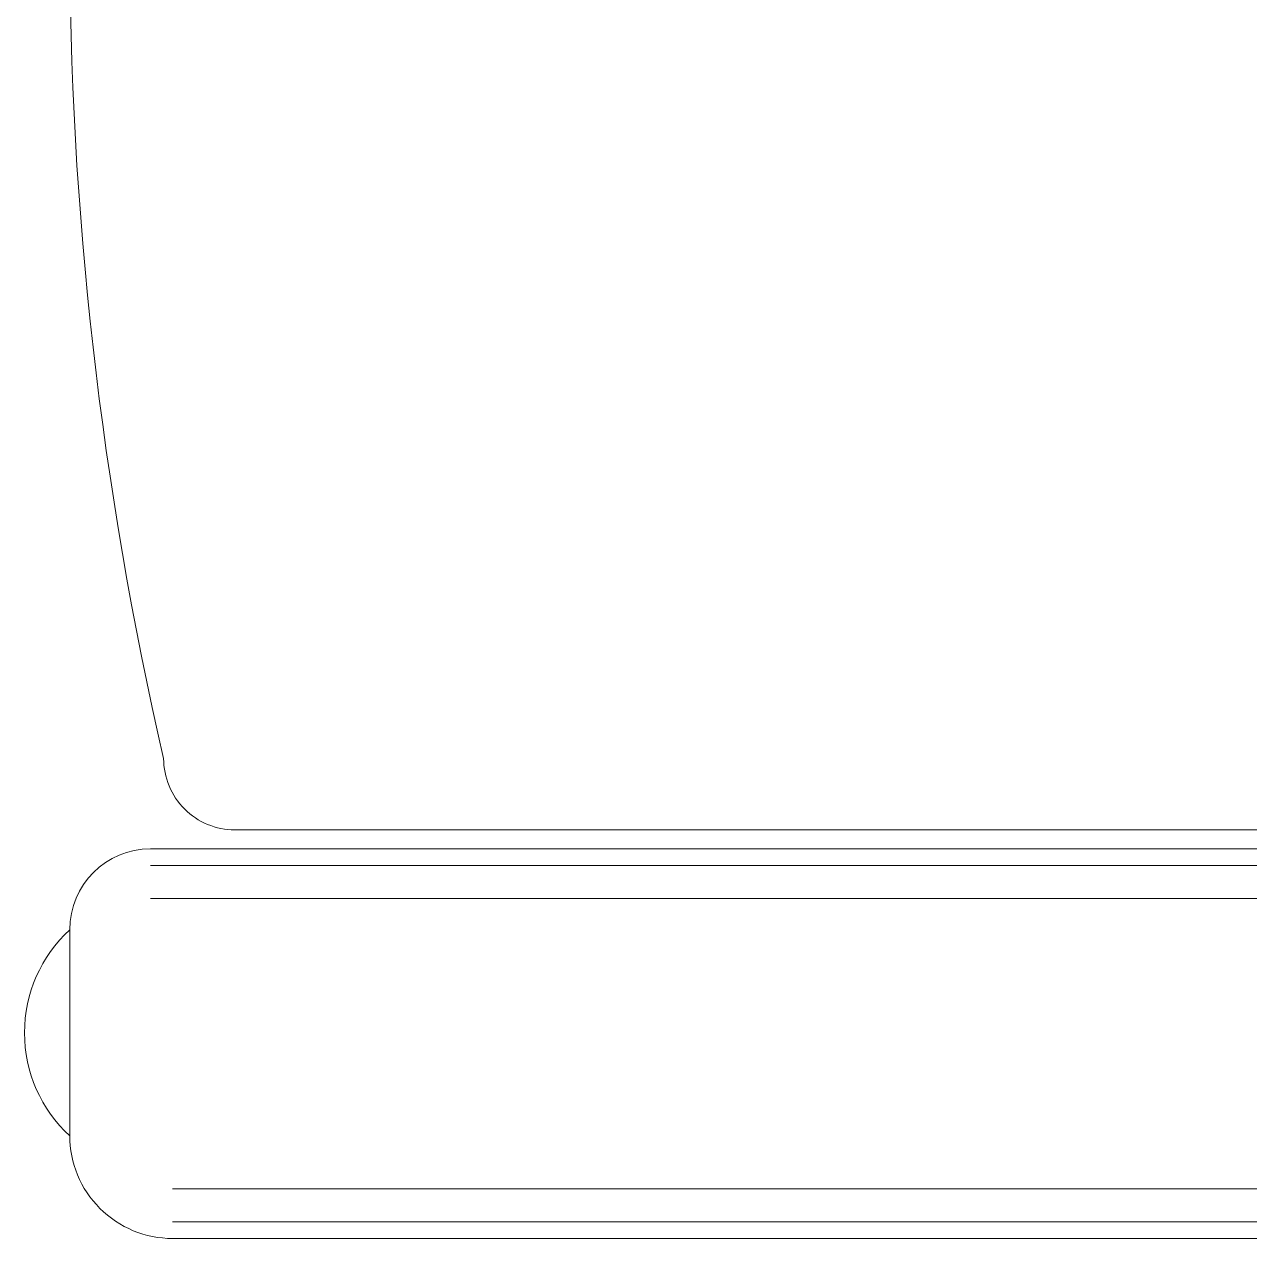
# Model space of a CAD drawing. Header units: millimetres. Extents: x -160614 to 59925, y -157025 to 0.
# Drawn here: x -131710.9 to -131275.1, y -102271.4 to -101839.5 of the extents above; entities that cross this region are included whole.
import ezdxf

# ---------------------------------------------------------------- set-up
doc = ezdxf.new("R2010")
doc.units = ezdxf.units.MM
doc.header["$LTSCALE"] = 8
doc.layers.add('72_EGR_EQP_TAG', color=9, linetype='Continuous', lineweight=5)
doc.layers.add('LOADING', color=9, linetype='Continuous', lineweight=5)

# ---------------------------------------------------------------- blocks, each defined once
blk = doc.blocks.new('GF21008-P')
at = {"layer": 'LOADING'}
for p, q in [((0.6710702074917663, -0.7712330209141101), (0.6710702074917663, -0.2169933554351928)), ((0.6769787489736245, -0.7712330209141101), (0.6769787489736245, -0.2169933554351928)), ((0.6887958319374548, -0.7712330209141101), (0.6887958319374548, -0.2169933554351928)), ((0.7919739816173887, -0.7633874811632495), (0.7919739816173887, -0.2169933554351928)), ((0.8037910645811621, -0.7633874811632495), (0.8037910645811621, -0.2169933554351928)), ((0.8096996060630204, -0.7633874811632495), (0.8096996060630204, -0.2169933554351928)), ((0.6643131647697942, -0.741258603206802), (0.6643131647697942, -0.2311912301837538)), ((0.6998371865777244, -0.8000000000000682), (0.7730870872263154, -0.8000000000000682))]:
    blk.add_line(p, q, dxfattribs=at)
for centre, radius, start, end in [((0.6389742545624699, -0.741258603206802), 0.0253389102073543, 270, 0), ((0.3446977460984044, 0.510551263496609), 1.31061346773117, 257.0245575984342, 282.9754424015657), ((0.7730870872263154, -0.7633874811632495), 0.03661251883673159, 270, 0), ((0.6998371865777244, -0.7712330209141101), 0.02876697908600339, 180, 270), ((0.7365303459005759, -0.7662042870107371), 0.04988524989960819, 222.6461810710852, 317.3538189289148)]:
    blk.add_arc(centre, radius, start, end, dxfattribs=at)
blk = doc.blocks.new('GF1')
at = {"layer": 'LOADING', "color": 9, "xscale": 1000, "yscale": 1000, "zscale": 1000, "rotation": 269.9999999999998}
blk.add_blockref('GF21008-P', (-130894.7955027872, -101461.6980047428, 5.887602571390586e-07), dxfattribs=at)

msp = doc.modelspace()

# ---------------------------------------------------------------- block references
at = {"layer": '72_EGR_EQP_TAG'}
msp.add_blockref('GF1', (0, 0), dxfattribs=at)

doc.saveas('drawing.dxf')
